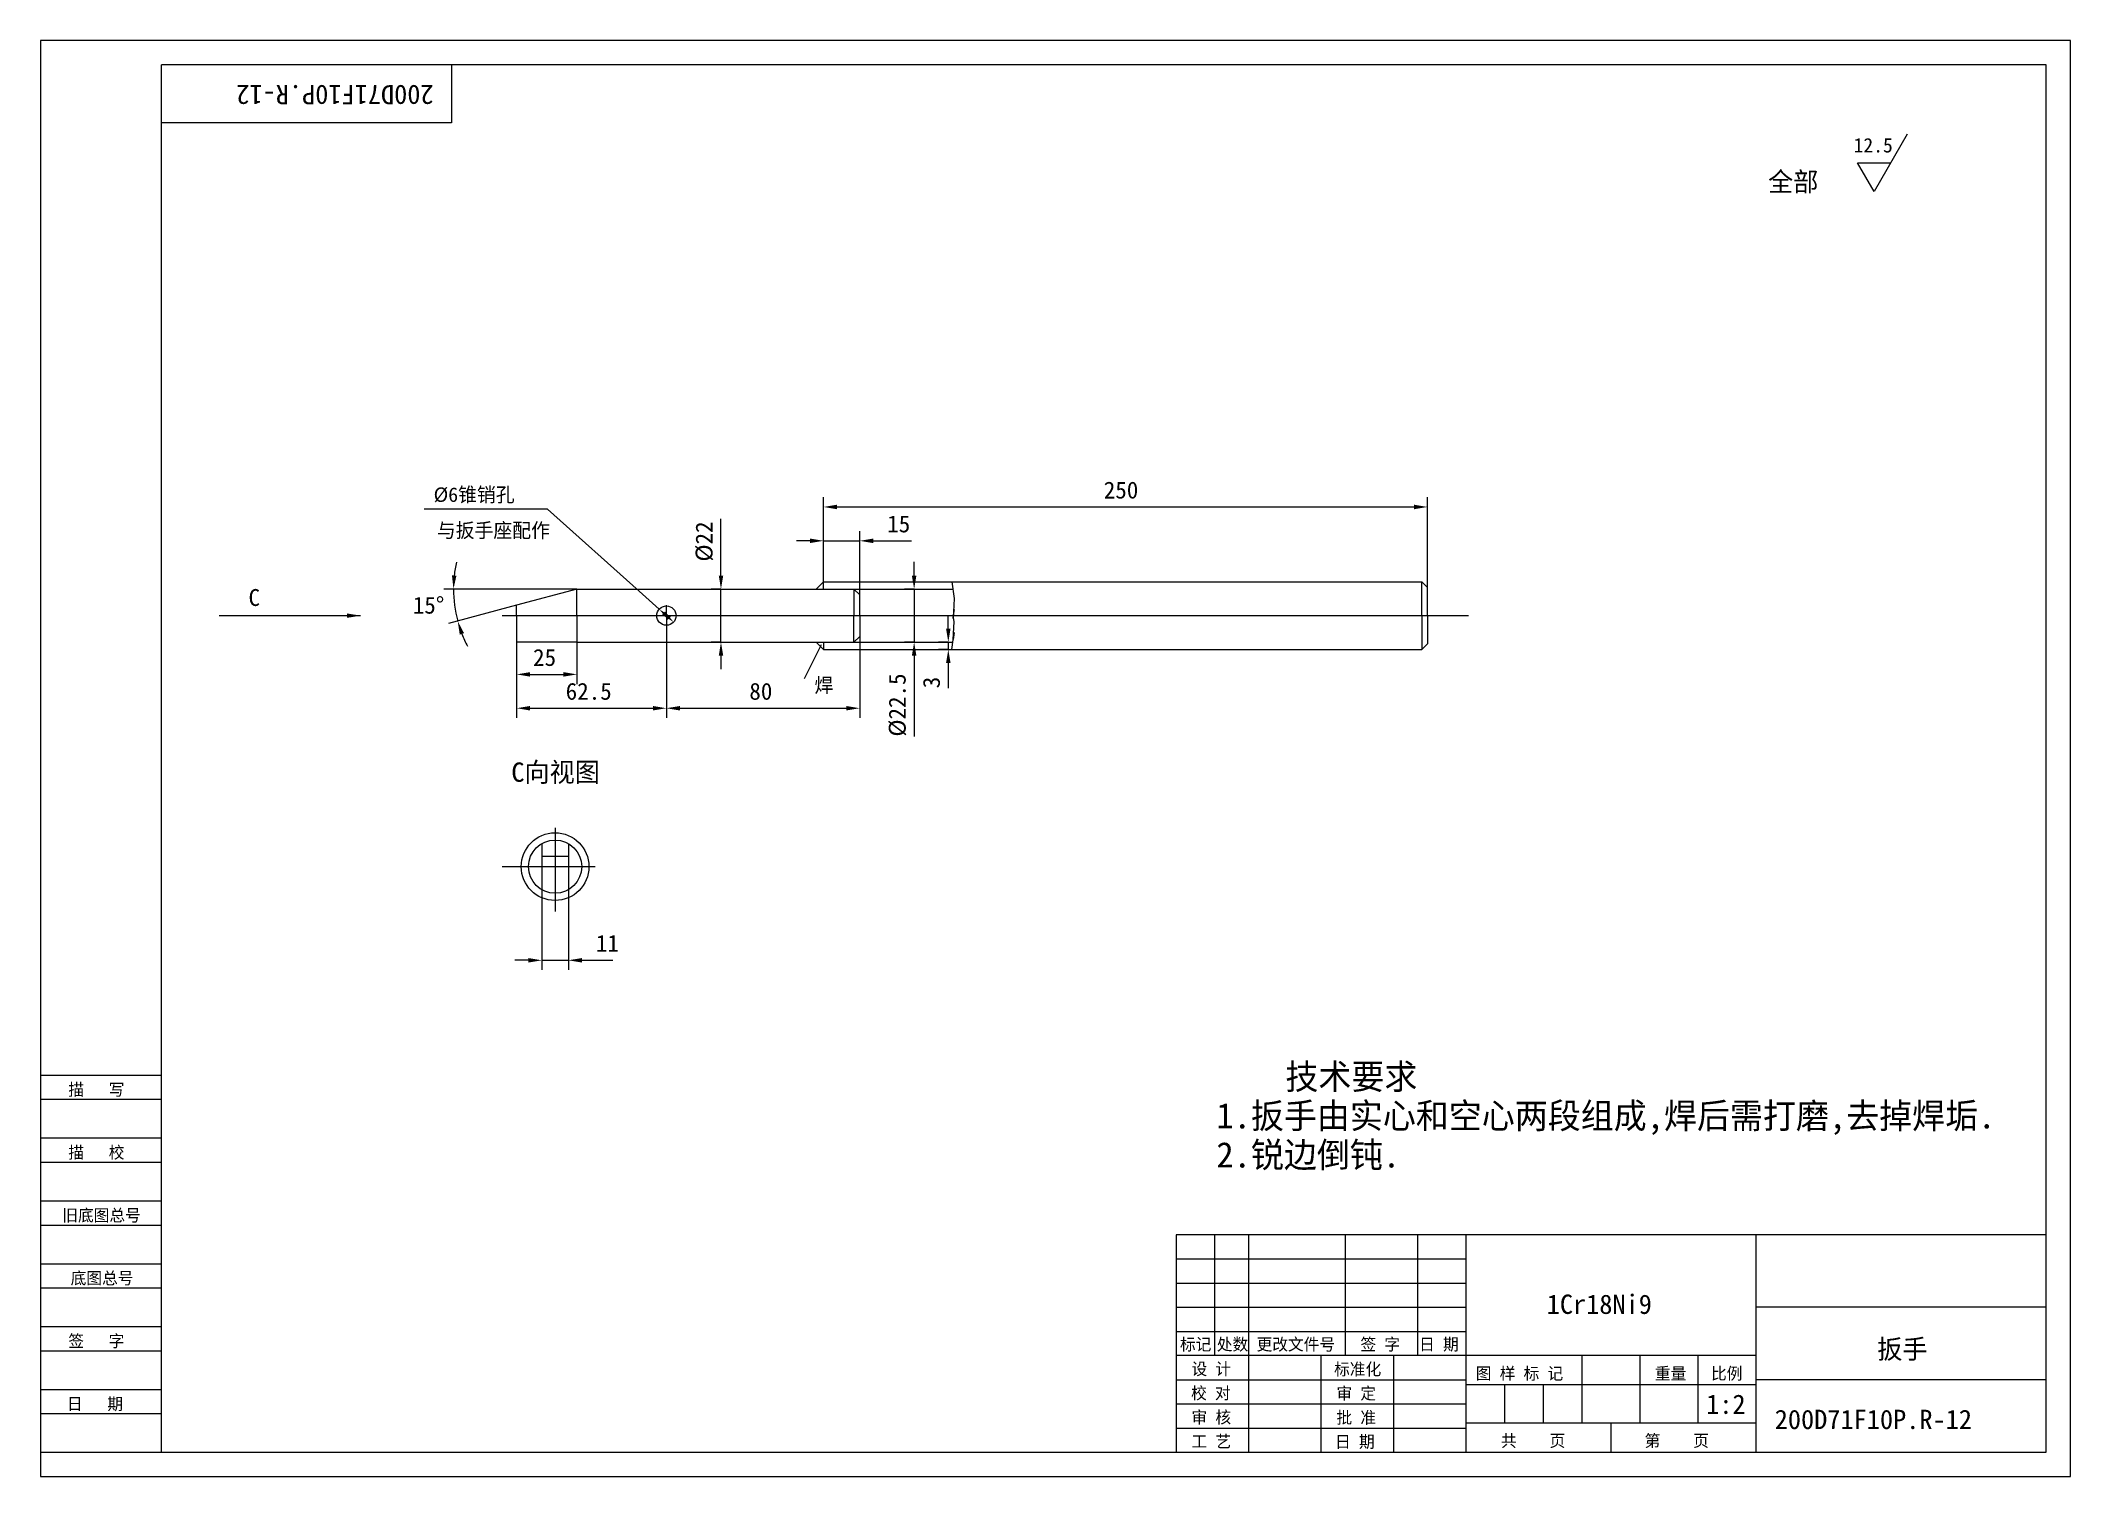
# Model space of a CAD drawing. Header units: metres. Extents: x 0 to 420, y 0 to 297.
import ezdxf

# ---------------------------------------------------------------- set-up
doc = ezdxf.new("R2010")
doc.units = ezdxf.units.M
for name, color, linetype in [('C', 6, 'Continuous'), ('D', 1, 'Continuous'), ('FL', 5, 'Continuous'), ('T', 7, 'Continuous'), ('TL', 4, 'Continuous')]:
    doc.layers.add(name, color=color, linetype=linetype)

# ---------------------------------------------------------------- blocks, each defined once
blk = doc.blocks.new('TUKUN3')
at = {"layer": 'FL'}
for p, q in [((0, 297), (0, 0)), ((420, 297), (0, 297)), ((420, 0), (420, 297)), ((0, 78), (25, 78)), ((0, 70), (25, 70)), ((0, 65), (25, 65)), ((0, 57), (25, 57)), ((0, 52), (25, 52)), ((243, 25), (243, 50)), ((250, 5), (250, 50)), ((270, 25), (270, 50)), ((285, 25), (285, 50)), ((0, 44), (25, 44)), ((235, 45), (295, 45)), ((0, 39), (25, 39)), ((235, 40), (295, 40)), ((235, 35), (295, 35)), ((0, 31), (25, 31)), ((235, 30), (295, 30)), ((0, 26), (25, 26)), ((280, 5), (280, 25)), ((0, 18), (25, 18)), ((235, 20), (295, 20)), ((0, 13), (25, 13)), ((235, 15), (295, 15)), ((235, 10), (295, 10)), ((0, 0), (420, 0))]:
    blk.add_line(p, q, dxfattribs=at)
at = {"layer": 'TL'}
for p, q in [((25, 5), (25, 292)), ((415, 292), (25, 292)), ((85, 292), (85, 280)), ((415, 5), (415, 292)), ((85, 280), (25, 280)), ((0, 83), (25, 83)), ((235, 50), (235, 5)), ((415, 50), (235, 50)), ((295, 5), (295, 50)), ((355, 5), (355, 50)), ((415, 35), (355, 35)), ((355, 25), (235, 25)), ((265, 5), (265, 25)), ((319, 11), (319, 25)), ((331, 11), (331, 25)), ((343, 11), (343, 25)), ((295, 19), (355, 19)), ((303, 11), (303, 19)), ((311, 11), (311, 19)), ((415, 20), (355, 20)), ((355, 11), (295, 11)), ((325, 5), (325, 11)), ((0, 5), (415, 5))]:
    blk.add_line(p, q, dxfattribs=at)
at = {"layer": 'T'}
for s, p in [('描   写', (5.74, 78.76)), ('描   校', (5.74, 65.76)), ('旧底图总号', (4.49, 52.76)), ('底图总号', (6.22, 39.76)), ('签   字', (5.74, 26.76)), ('标记', (235.75, 26.07)), ('处数', (243.38, 26.07)), ('更改文件号', (251.61, 26.07)), ('签 字', (273.1, 26.07)), ('日 期', (285.23, 26.07)), ('设 计', (238.14, 20.99)), ('标准化', (267.65, 20.93)), ('图 样 标 记', (296.95, 20.04)), ('重量', (334.03, 20.04)), ('比例', (345.64, 20.04)), ('校 对', (238.05, 15.99)), ('审 定', (268.13, 15.93)), ('日   期', (5.45, 13.76)), ('审 核', (238.14, 10.99)), ('批 准', (268.13, 10.93)), ('工 艺', (238.14, 5.99)), ('日 期', (267.84, 5.93)), ('共    页', (302.18, 6.13)), ('第    页', (331.9, 6.13))]:
    blk.add_text(s, height=2.5, dxfattribs=at).set_placement(p)

msp = doc.modelspace()

# ---------------------------------------------------------------- linework, layer by layer
at = {"layer": 'C'}
for p, q in [((95.49, 178.05), (295.49, 178.05)), ((129.49, 178.05), (129.49, 180.2)), ((129.49, 178.05), (129.49, 175.9)), ((106.46, 134.18), (106.46, 116.87)), ((95.49, 126.13), (114.76, 126.13))]:
    msp.add_line(p, q, dxfattribs=at)
at = {"layer": 'D'}
for p, q in [((386.22, 277.63), (379.39, 265.8)), ((379.39, 265.8), (375.98, 271.71)), ((375.98, 271.71), (382.81, 271.71)), ((161.99, 185.05), (161.99, 202.53)), ((286.99, 183.85), (286.99, 202.53)), ((104.89, 200.08), (79.39, 200.08)), ((123.83, 183.12), (104.89, 200.08)), ((140.78, 189.15), (140.78, 198.07)), ((164.79, 200.53), (284.19, 200.53)), ((159.19, 193.53), (156.39, 193.53)), ((161.99, 185.05), (161.99, 195.53)), ((161.99, 193.53), (169.49, 193.53)), ((169.49, 182.35), (169.49, 195.53)), ((172.29, 193.53), (175.09, 193.53)), ((175.09, 193.53), (180.18, 193.53)), ((140.78, 186.35), (140.78, 189.15)), ((180.75, 186.35), (180.75, 189.15)), ((90.15, 183.55), (83.43, 183.55)), ((110.99, 183.55), (90.15, 183.55)), ((128, 179.39), (123.83, 183.12)), ((140.78, 183.55), (138.78, 183.55)), ((140.78, 172.55), (140.78, 183.55)), ((180.75, 183.55), (178.75, 183.55)), ((180.75, 183.55), (180.75, 172.55)), ((36.95, 178.05), (66.22, 178.05)), ((98.49, 180.2), (84.37, 176.42)), ((130.08, 177.52), (128.89, 178.58)), ((187.82, 175.35), (187.82, 178.15)), ((98.49, 172.55), (98.49, 163.9)), ((98.49, 172.55), (98.49, 156.9)), ((110.99, 172.55), (110.99, 163.9)), ((129.49, 175.9), (129.49, 156.9)), ((129.49, 175.9), (129.49, 156.9)), ((140.78, 172.55), (138.78, 172.55)), ((169.49, 173.75), (169.49, 156.9)), ((180.75, 172.55), (178.75, 172.55)), ((187.82, 172.55), (185.82, 172.55)), ((187.82, 172.55), (187.82, 171.05)), ((140.78, 169.75), (140.78, 166.95)), ((161.53, 172.04), (158, 164.97)), ((180.75, 169.75), (180.75, 166.95)), ((187.82, 171.05), (185.82, 171.05)), ((187.82, 168.25), (187.82, 165.45)), ((101.29, 165.9), (108.19, 165.9)), ((180.75, 166.95), (180.75, 153.03)), ((187.82, 165.45), (187.82, 163.03)), ((101.29, 158.9), (126.69, 158.9)), ((132.29, 158.9), (166.69, 158.9)), ((103.71, 121.37), (103.71, 104.76)), ((109.21, 121.37), (109.21, 104.76)), ((100.91, 106.76), (98.11, 106.76)), ((103.71, 106.76), (109.21, 106.76)), ((112.01, 106.76), (114.81, 106.76)), ((114.81, 106.76), (118.4, 106.76))]:
    msp.add_line(p, q, dxfattribs=at)
for start, end in [(167.44, 173.72), (180, 195), (201.28, 207.56)]:
    msp.add_arc((110.99, 183.55), 25.56, start, end, dxfattribs=at)
for points in [[(164.79, 201), (164.79, 200.06), (161.99, 200.53)], [(284.19, 201), (284.19, 200.06), (286.99, 200.53)], [(159.19, 194), (159.19, 193.06), (161.99, 193.53)], [(172.29, 194), (172.29, 193.06), (169.49, 193.53)], [(86.05, 186.32), (85.12, 186.37), (85.43, 183.55)], [(140.32, 186.35), (141.25, 186.35), (140.78, 183.55)], [(180.28, 186.35), (181.22, 186.35), (180.75, 183.55)], [(63.42, 178.5), (66.22, 178.05), (63.42, 177.6)], [(86.73, 174.13), (87.62, 174.42), (86.3, 176.94)], [(129.77, 177.17), (130.4, 177.86), (128, 179.39)], [(128.58, 178.24), (129.2, 178.93), (130.98, 176.72)], [(140.32, 169.75), (141.25, 169.75), (140.78, 172.55)], [(180.28, 169.75), (181.22, 169.75), (180.75, 172.55)], [(187.35, 175.35), (188.29, 175.35), (187.82, 172.55)], [(187.35, 168.25), (188.29, 168.25), (187.82, 171.05)], [(101.29, 166.36), (101.29, 165.43), (98.49, 165.9)], [(108.19, 166.36), (108.19, 165.43), (110.99, 165.9)], [(101.29, 159.36), (101.29, 158.43), (98.49, 158.9)], [(126.69, 159.36), (126.69, 158.43), (129.49, 158.9)], [(132.29, 159.36), (132.29, 158.43), (129.49, 158.9)], [(166.69, 159.36), (166.69, 158.43), (169.49, 158.9)], [(100.91, 107.22), (100.91, 106.29), (103.71, 106.76)], [(112.01, 107.22), (112.01, 106.29), (109.21, 106.76)]]:
    msp.add_solid(points, dxfattribs=at)
at = {"layer": 'FL'}
for points in [[(188.55, 185.05), (189.04, 181.58), (188.8, 177.46), (189.04, 179.33), (188.8, 178.05)], [(188.55, 171.05), (189.04, 174.53), (188.8, 173.14), (189.04, 176.77), (188.8, 178.05)]]:
    msp.add_lwpolyline(points, dxfattribs=at)
at = {"layer": 'TL'}
for p, q in [((161.99, 185.05), (160.49, 183.55)), ((161.99, 185.05), (285.79, 185.05)), ((161.99, 183.55), (161.99, 185.05)), ((285.79, 178.05), (285.79, 185.05)), ((285.79, 185.05), (286.99, 183.85)), ((110.99, 183.55), (98.49, 180.2)), ((110.99, 183.55), (188.76, 183.55)), ((110.99, 178.05), (110.99, 183.55)), ((168.29, 183.55), (168.29, 178.05)), ((169.49, 182.35), (168.29, 183.55)), ((169.49, 178.05), (169.49, 182.35)), ((286.99, 178.05), (286.99, 183.85)), ((98.49, 178.05), (98.49, 180.2)), ((98.49, 178.05), (98.49, 172.55)), ((110.99, 178.05), (110.99, 172.55)), ((168.29, 172.55), (168.29, 178.05)), ((169.49, 178.05), (169.49, 173.75)), ((285.79, 178.05), (285.79, 171.05)), ((286.99, 178.05), (286.99, 172.25)), ((110.99, 172.55), (98.49, 172.55)), ((110.99, 172.55), (188.76, 172.55)), ((161.99, 171.05), (160.49, 172.55)), ((161.99, 172.55), (161.99, 171.05)), ((169.49, 173.75), (168.29, 172.55)), ((285.79, 171.05), (286.99, 172.25)), ((161.99, 171.05), (285.79, 171.05)), ((103.71, 130.9), (103.71, 121.37)), ((109.21, 130.9), (109.21, 121.37)), ((103.71, 128.33), (109.21, 128.33))]:
    msp.add_line(p, q, dxfattribs=at)
for centre, radius in [((129.49, 178.05), 2), ((106.46, 126.13), 7), ((106.46, 126.13), 5.5)]:
    msp.add_circle(centre, radius, dxfattribs=at)

# ---------------------------------------------------------------- block references
at = {"layer": 'D'}
msp.add_blockref('TUKUN3', (0, 0), dxfattribs=at)

# ---------------------------------------------------------------- texts
for s, height, rotation, p in [('200D71F10P.R-12', 4, 180, (81.32, 287.79)), ('%%C22', 3.5, 90, (139.03, 189.24)), ('%%C22.5', 3.5, 90, (179, 153.03)), ('3', 3.5, 90, (186.07, 163.03))]:
    msp.add_text(s, height=height, rotation=rotation, dxfattribs=at).set_placement(p)
for s, height, p in [('12.5', 2.98, (375.14, 273.86)), ('全部', 4, (357.44, 265.8)), ('%%C6锥销孔', 3, (81.32, 201.58)), ('250', 3.5, (219.99, 202.28)), ('与扳手座配作', 3, (81.99, 194.19)), ('15', 3.5, (175.18, 195.28)), ('C', 3.5, (43.02, 180.05)), ('15%%D', 3.5, (77.01, 178.46)), ('25', 3.5, (101.9, 167.65)), ('62.5', 3.5, (108.65, 160.65)), ('80', 3.5, (146.65, 160.65)), ('焊', 3, (160.12, 162.15)), ('C向视图', 4, (97.4, 143.68)), ('11', 3.5, (114.9, 108.51)), ('    技术要求', 5.25, (243.29, 80.07)), ('1.扳手由实心和空心两段组成,焊后需打磨,去掉焊垢.', 5.25, (243.29, 71.98)), ('2.锐边倒钝.', 5.25, (243.29, 63.9)), ('1Cr18Ni9', 4, (311.64, 33.61)), ('扳手', 4, (380.03, 24.34)), ('1:2', 4, (344.63, 12.93)), ('200D71F10P.R-12', 4, (358.82, 9.79))]:
    msp.add_text(s, height=height, dxfattribs=at).set_placement(p)

doc.saveas('drawing.dxf')
